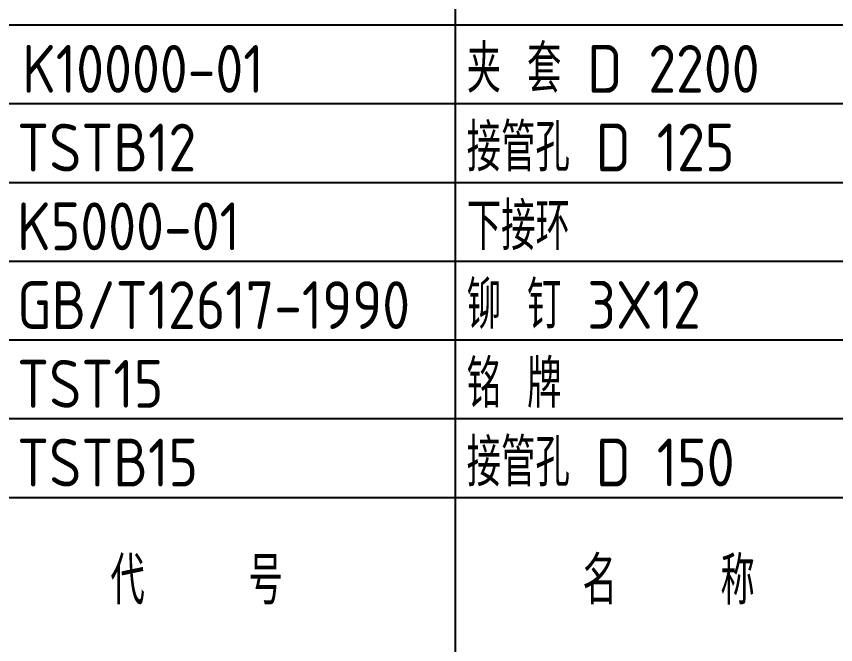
# Model space of a CAD drawing. Extents: x 900 to 66750, y -16816 to 61910.
# Drawn here: x 1139.1 to 1212, y -3868 to -3812.2 of the extents above; entities that cross this region are included whole.
import ezdxf

# ---------------------------------------------------------------- set-up
doc = ezdxf.new("R2010")
doc.units = 0
for name, color, linetype in [('1', 7, 'CONTINUOUS'), ('12', 7, 'CONTINUOUS'), ('2', 4, 'CONTINUOUS'), ('8', 3, 'CONTINUOUS'), ('9', 134, 'CONTINUOUS')]:
    doc.layers.add(name, color=color, linetype=linetype)
doc.styles.get("Standard").update_dxf_attribs({"font": 'gbenor.shx', "bigfont": 'gbcbig.shx'})
doc.dimstyles.get("Standard").update_dxf_attribs({"dimtxt": 3.5, "dimasz": 4, "dimexe": 2, "dimexo": 0, "dimgap": 1, "dimtad": 1, "dimtoh": 1, "dimdec": 4, "dimzin": 0, "dimdsep": 46, "dimtxsty": 'Standard', "dimcen": 0, "dimadec": 0, "dimazin": 0, "dimtfac": 1, "dimtdec": 4, "dimtmove": 0, "dimatfit": 0, "dimfxl": 1, "dimtolj": 1, "dimtzin": 0, "dimarcsym": 0})

# ---------------------------------------------------------------- blocks, each defined once
blk = doc.blocks.new('*D11')
at = {"layer": '8'}
for p, q in [((1082.136, -3642.387), (1101.056, -3646.269)), ((1084.491, -3643.349), (1084.679, -3642.43)), ((1084.679, -3642.43), (1089.483, -3643.894)), ((1089.483, -3643.894), (1084.491, -3643.349)), ((1089.527, -3643.683), (1088.855, -3646.956)), ((1090.104, -3643.801), (1089.433, -3647.074)), ((1090.061, -3644.013), (1095.053, -3644.559)), ((1094.865, -3645.477), (1090.061, -3644.013)), ((1095.053, -3644.559), (1094.865, -3645.477))]:
    blk.add_line(p, q, dxfattribs=at)
at = {"layer": '12', "insert": (1095.815, -3643.371), "char_height": 4.25, "width": 65536, "attachment_point": 7, "rotation": 348.40426}
blk.add_mtext('12', dxfattribs=at)

msp = doc.modelspace()

# ---------------------------------------------------------------- linework, layer by layer
at = {"layer": '1'}
for p, q in [((1178.15144, -3868.95856), (1178.15144, -3791.95856)), ((1310.15144, -3854.95856), (1130.15144, -3854.95856))]:
    msp.add_line(p, q, dxfattribs=at)
at = {"layer": '9'}
for p, q in [((1310.15144, -3812.95856), (1130.15144, -3812.95856)), ((1310.15144, -3819.95856), (1130.15144, -3819.95856)), ((1310.15144, -3826.95856), (1130.15144, -3826.95856)), ((1310.15144, -3833.95856), (1130.15144, -3833.95856)), ((1310.15144, -3840.95856), (1130.15144, -3840.95856)), ((1310.15144, -3847.95856), (1130.15144, -3847.95856))]:
    msp.add_line(p, q, dxfattribs=at)

# ---------------------------------------------------------------- texts
at = {"layer": '2', "char_height": 4.25, "width": 65536, "attachment_point": 7}
for s, insert in [('K10000-01', (1139.60457, -3818.96106)), ('夹 套 D 2200', (1179.15144, -3818.95856)), ('接管孔 D 125', (1179.15144, -3825.95856)), ('TSTB12', (1139.15144, -3825.95856)), ('K5000-01', (1139.15144, -3832.95856)), ('下接环', (1179.15144, -3832.95856)), ('铆 钉 3X12', (1179.15144, -3839.95856)), ('GB/T12617-1990', (1139.15144, -3839.95856)), ('铭 牌', (1179.15144, -3846.95856)), ('TST15', (1139.15144, -3846.95856)), ('TSTB15', (1139.15144, -3853.95856)), ('接管孔 D 150', (1179.15144, -3853.95856)), ('代    号', (1147.45207, -3864.45856)), ('名    称', (1189.45207, -3864.45856))]:
    msp.add_mtext(s, dxfattribs=dict(at, insert=insert))

# ---------------------------------------------------------------- dimensions: what is measured, and where the dimension line sits
at = {"layer": '8'}
dim = msp.add_aligned_dim(p1=(1089.52661, -3643.68293), p2=(1090.10435, -3643.80148), distance=-0.21585, text='12', dimstyle='Standard', dxfattribs=at)
dim.commit()
dim.dimension.update_dxf_attribs({"geometry": '*D11', "text_midpoint": (1096.99633, -3645.43601)})

doc.saveas('drawing.dxf')
